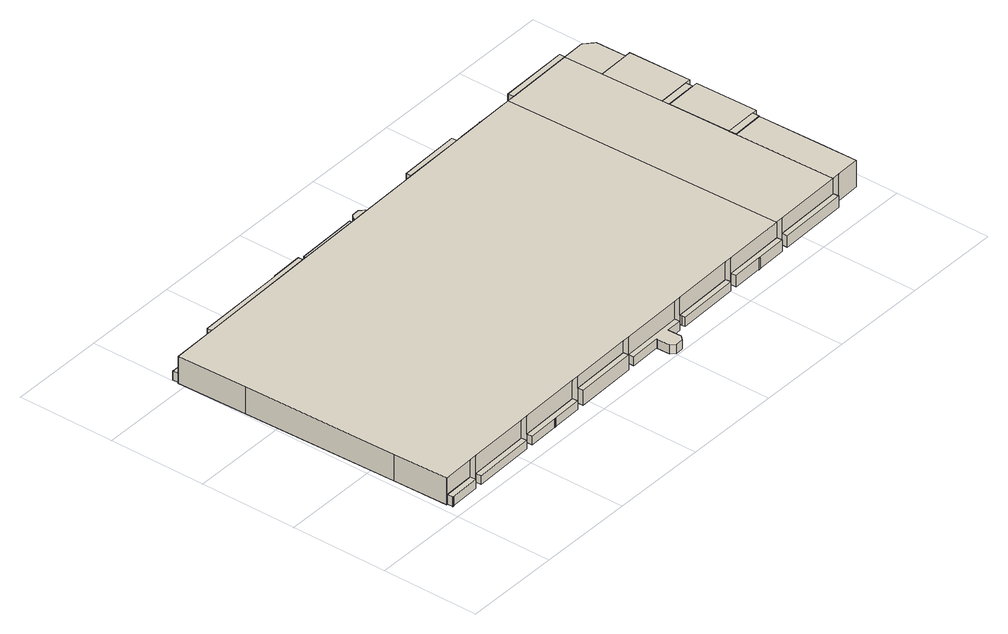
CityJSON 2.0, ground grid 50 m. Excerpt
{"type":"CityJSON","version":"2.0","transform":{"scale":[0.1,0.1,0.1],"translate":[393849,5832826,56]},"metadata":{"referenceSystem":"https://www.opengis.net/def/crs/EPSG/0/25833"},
"CityObjects":{
"building1":{"type":"Building","attributes":{"Gemeindeschluessel":"11000003","function":"31001_2143"},"address":[{"country":"Germany","locality":"Berlin","thoroughfareNumber":"1","thoroughfareName":"Arkenberger Damm"}],"children":["building1-1","building1-2","building1-3","building1-4","building1-5","building1-6","building1-7","building1-8","building1-9","building1-10","building1-11","building1-12","building1-13","building1-14","building1-15","building1-16","building1-17","building1-18","building1-19","building1-20","building1-21","building1-22","building1-23","building1-24"]},
"building1-1":{"type":"BuildingPart","attributes":{"BezugspunktDach":"2200","measuredHeight":14.17,"storeysAboveGround":4},"parents":["building1"],"geometry":[{"type":"MultiSurface","lod":"1","boundaries":[[[0,1,2,3,4,5,6,7,8,9,10,11,12,13,14,15,16,17,18,19,20,21,22,23,24,25,26,27,28,29]],[[30,31,32,33,34,35,36,37,38,39,40,41,42,43,44,45,46,47,48,49,50,51,52,53,54,55,56,57,58,59]],[[30,59,29,28]],[[31,30,60,61,62,63,28,27]],[[64,65,32,31,27,26]],[[66,64,26,25]],[[33,32,67,65,68,69]],[[34,33,25,24]],[[70,71,24,23]],[[35,34,72,73,74]],[[36,35,23,22]],[[75,76,22,21]],[[37,36,77,78,79,75]],[[38,37,21,20]],[[80,81,38,20,19]],[[40,39,19,18]],[[41,40,18,17],[41,82,83,40]],[[43,84,85,16,15]],[[44,43,15,14]],[[86,87,14,13]],[[46,45,13,12]],[[47,46,88,89,90,91,12,11]],[[48,47,11,10]],[[92,93,94,10,9]],[[49,48,95,96]],[[50,49,9,8]],[[97,98,8,7]],[[51,50,99,100]],[[52,51,7,6]],[[53,52,101,102,103,104,105,6,5]],[[54,53,5,4]],[[55,54,4,3],[106,107,108,109]],[[56,55,3,2]],[[57,56,2,1]],[[58,57,1,0]],[[59,58,0,29]],[[63,62,61,60]],[[69,68,66,64,65,67,64,66]],[[74,73,72,71,70]],[[79,78,77,76,75]],[[39,38,81,80]],[[82,41,40,83]],[[42,41,17,16]],[[42,85,84,43]],[[45,44,87,86]],[[91,90,89,88]],[[96,95,94,93,92]],[[100,99,98,97]],[[105,104,103,102,101]],[[108,107,106,109]]]}]},
"building1-2":{"type":"BuildingPart","attributes":{"BezugspunktDach":"2200","measuredHeight":4.57,"storeysAboveGround":4},"parents":["building1"],"geometry":[{"type":"Solid","lod":"1","boundaries":[[[[110,111,104,103]],[[101,112,113,102]],[[112,101,104,111]],[[113,112,111,110]],[[102,113,110,103]],[[101,102,103,104]]]]}]},
"building1-3":{"type":"BuildingPart","attributes":{"BezugspunktDach":"2200","measuredHeight":4.94,"storeysAboveGround":4},"parents":["building1"],"geometry":[{"type":"MultiSurface","lod":"1","boundaries":[[[114,115,116,117,109,108,118,119]],[[120,107,106,121,122,123,124,125]],[[120,125,119,118]],[[107,120,118,108]],[[121,106,109,117]],[[122,121,117,116]],[[123,122,116,115]],[[124,123,115,114]],[[125,124,114,119]],[[106,107,126,108,109]]]}]},
"building1-4":{"type":"BuildingPart","attributes":{"BezugspunktDach":"2200","measuredHeight":4.96,"storeysAboveGround":4},"parents":["building1"],"geometry":[{"type":"Solid","lod":"1","boundaries":[[[[127,63,62,128,129,130,131]],[[132,133,134,61,60,135,136]],[[132,136,131,130]],[[133,132,130,129]],[[134,133,129,128]],[[61,134,128,62]],[[135,60,63,127]],[[136,135,127,131]],[[60,61,62,63]]]]}]},
"building1-5":{"type":"BuildingPart","attributes":{"BezugspunktDach":"2200","measuredHeight":11.83,"storeysAboveGround":4},"parents":["building1"],"geometry":[{"type":"MultiSurface","lod":"1","boundaries":[[[71,70,137,138]],[[139,74,73,140]],[[139,140,138,137]],[[74,139,137,70]],[[140,73,71,138]],[[73,74,141,70,71]]]}]},
"building1-6":{"type":"BuildingPart","attributes":{"BezugspunktDach":"2200","measuredHeight":3,"storeysAboveGround":4},"parents":["building1"],"geometry":[{"type":"Solid","lod":"1","boundaries":[[[[76,75,142,143,144,145,146,147,148,149,150,151]],[[152,153,154,155,156,157,158,159,160,79,78,161]],[[152,161,151,150]],[[153,152,150,149]],[[154,153,149,148]],[[155,154,148,147]],[[156,155,147,146]],[[157,156,146,145]],[[158,157,145,144]],[[159,158,144,143]],[[160,159,143,142]],[[79,160,142,75]],[[161,78,76,151]],[[78,79,75,76]]]]}]},
"building1-7":{"type":"BuildingPart","attributes":{"BezugspunktDach":"2200","measuredHeight":7.84,"storeysAboveGround":4},"parents":["building1"],"geometry":[{"type":"Solid","lod":"1","boundaries":[[[[162,163,93,92]],[[95,164,165,96]],[[164,95,93,163]],[[165,164,163,162]],[[96,165,162,92]],[[95,96,92,93]]]]}]},
"building1-8":{"type":"BuildingPart","attributes":{"BezugspunktDach":"2200","measuredHeight":4.5,"storeysAboveGround":4},"parents":["building1"],"geometry":[{"type":"Solid","lod":"1","boundaries":[[[[166,167,168,169,170,171,98,97]],[[99,172,173,174,175,176,177,100]],[[172,99,98,171]],[[173,172,171,170]],[[174,173,170,169]],[[175,174,169,168]],[[176,175,168,167]],[[177,176,167,166]],[[100,177,166,97]],[[99,100,97,98]]]]}]},
"building1-9":{"type":"BuildingPart","attributes":{"BezugspunktDach":"2200","measuredHeight":4.79,"storeysAboveGround":4},"parents":["building1"],"geometry":[{"type":"MultiSurface","lod":"1","boundaries":[[[178,179,180,181,182,183,184,185,186,187,91,90]],[[88,188,189,190,191,192,193,194,195,196,197,89]],[[188,88,91,187]],[[189,188,187,186]],[[190,189,186,185]],[[191,190,185,184]],[[192,191,184,183]],[[193,192,183,182]],[[194,193,182,181]],[[195,194,181,180]],[[196,195,180,179]],[[197,196,179,178]],[[89,197,178,90]],[[88,89,198,90,91]]]}]},
"building1-10":{"type":"BuildingPart","attributes":{"BezugspunktDach":"2200","measuredHeight":6.67,"storeysAboveGround":4},"parents":["building1"],"geometry":[{"type":"Solid","lod":"1","boundaries":[[[[199,200,201,202,87,86]],[[44,203,204,205,206,45]],[[203,44,87,202]],[[204,203,202,201]],[[205,204,201,200]],[[206,205,200,199]],[[45,206,199,86]],[[44,45,86,87]]]]}]},
"building1-11":{"type":"BuildingPart","attributes":{"BezugspunktDach":"2200","measuredHeight":14.24,"storeysAboveGround":4},"parents":["building1"],"geometry":[{"type":"MultiSurface","lod":"1","boundaries":[[[207,208,209,210,211]],[[212,213,214,215,216]],[[212,216,211,210]],[[213,212,210,209]],[[214,213,209,208]],[[215,207,208,214,208,207]],[[216,215,207,211]]]}]},
"building1-12":{"type":"BuildingPart","attributes":{"BezugspunktDach":"2200","measuredHeight":14.17,"storeysAboveGround":4},"parents":["building1"],"geometry":[{"type":"MultiSurface","lod":"1","boundaries":[[[217,218,219,220,208,207]],[[214,221,222,223,224,215]],[[221,214,208,220]],[[222,221,220,219]],[[223,222,219,218]],[[214,215,207,208]],[[225,223,226,218,217,224]],[[215,227,224,217,207]]]}]},
"building1-13":{"type":"BuildingPart","attributes":{"BezugspunktDach":"2200","measuredHeight":14.31,"storeysAboveGround":4},"parents":["building1"],"geometry":[{"type":"MultiSurface","lod":"1","boundaries":[[[228,229,230,231]],[[223,232,233,224]],[[223,218,217,234,231,230]],[[232,223,230,229]],[[235,236,232,229,228]],[[217,237,228,231]],[[224,234,217,218,223]],[[233,232,236,235]],[[224,233,237,217]]]}]},
"building1-14":{"type":"BuildingPart","attributes":{"BezugspunktDach":"2200","measuredHeight":14.06,"storeysAboveGround":4},"parents":["building1"],"geometry":[{"type":"MultiSurface","lod":"1","boundaries":[[[238,239,240,241,236,235]],[[232,242,243,244,245,233]],[[242,232,236,241]],[[243,242,241,240]],[[244,243,240,239]],[[232,233,235,236]],[[245,244,246,239,238]]]}]},
"building1-15":{"type":"BuildingPart","attributes":{"BezugspunktDach":"2200","measuredHeight":14.22,"storeysAboveGround":4},"parents":["building1"],"geometry":[{"type":"Solid","lod":"1","boundaries":[[[[247,211,248,249]],[[250,216,251,252]],[[250,252,249,248]],[[216,250,248,211]],[[211,216,211,247]],[[252,251,247,249]],[[251,216,211,247]]]]}]},
"building1-16":{"type":"BuildingPart","attributes":{"BezugspunktDach":"2200","measuredHeight":14.36,"storeysAboveGround":4},"parents":["building1"],"geometry":[{"type":"MultiSurface","lod":"1","boundaries":[[[253,254,255,256]],[[244,257,258,245]],[[244,239,238,256,255]],[[257,244,255,254]],[[259,260,254,253]],[[261,259,253,256]],[[245,238,239,244]],[[258,257,260,259]],[[238,245,258,259,261]]]}]},
"building1-17":{"type":"BuildingPart","attributes":{"BezugspunktDach":"2200","measuredHeight":4.96,"storeysAboveGround":4},"parents":["building1"],"geometry":[{"type":"Solid","lod":"1","boundaries":[[[[262,263,264,265]],[[266,267,268,257]],[[266,257,265,264]],[[267,266,264,263]],[[268,267,263,262]],[[257,268,262,265]]]]}]},
"building1-18":{"type":"BuildingPart","attributes":{"BezugspunktDach":"2200","measuredHeight":14.19,"storeysAboveGround":4},"parents":["building1"],"geometry":[{"type":"MultiSurface","lod":"1","boundaries":[[[269,270,271,272,273,260,259]],[[257,268,274,275,276,277,258]],[[268,262,265,257,260,273]],[[274,268,273,272]],[[275,274,272,271]],[[276,275,271,270]],[[277,276,270,269]],[[257,258,259,260]],[[257,265,262,268]],[[258,277,278,258,259]]]}]},
"building1-19":{"type":"BuildingPart","attributes":{"BezugspunktDach":"2200","measuredHeight":6.01,"storeysAboveGround":4},"parents":["building1"],"geometry":[{"type":"MultiSurface","lod":"1","boundaries":[[[279,280,281,282]],[[276,283,284,285]],[[276,277,286,281]],[[283,276,281,280]],[[284,283,280,279]],[[285,284,279,282]],[[285,282,286,277]]]}]},
"building1-20":{"type":"BuildingPart","attributes":{"BezugspunktDach":"2200","measuredHeight":6.04,"storeysAboveGround":4},"parents":["building1"],"geometry":[{"type":"MultiSurface","lod":"1","boundaries":[[[287,288,289,290,291,292,293,84]],[[294,295,296,297,298,299,300,43]],[[295,294,293,292]],[[296,295,292,291]],[[297,296,291,290]],[[298,297,290,289]],[[299,298,289,288]],[[300,299,288,287]],[[43,300,287,84]],[[43,84,85,42]],[[294,42,85,293]]]}]},
"building1-21":{"type":"BuildingPart","attributes":{"BezugspunktDach":"2200","measuredHeight":13.47,"storeysAboveGround":4},"parents":["building1"],"geometry":[{"type":"MultiSurface","lod":"1","boundaries":[[[64,66,301,302,303,304,305,306]],[[307,308,309,310,311,68,65,312]],[[307,312,306,305]],[[308,307,305,304]],[[309,308,304,303]],[[310,309,303,302]],[[311,310,302,301]],[[68,311,301,66]],[[312,65,64,306]],[[313,65,68,314,66,64]]]}]},
"building1-22":{"type":"BuildingPart","attributes":{"BezugspunktDach":"2200","measuredHeight":14,"storeysAboveGround":4},"parents":["building1"],"geometry":[{"type":"Solid","lod":"1","boundaries":[[[[81,80,315,316]],[[317,39,38,318]],[[317,318,316,315]],[[39,317,315,80]],[[318,38,81,316]],[[38,39,80,81]]]]}]},
"building1-23":{"type":"BuildingPart","attributes":{"BezugspunktDach":"2200","measuredHeight":10.67,"storeysAboveGround":4},"parents":["building1"],"geometry":[{"type":"Solid","lod":"1","boundaries":[[[[83,82,319,320,321,322,323,324]],[[325,326,327,328,329,41,40,330]],[[325,330,324,323]],[[326,325,323,322]],[[327,326,322,321]],[[328,327,321,320]],[[329,328,320,319]],[[41,329,319,82]],[[330,40,83,324]],[[40,41,82,83]]]]}]},
"building1-24":{"type":"BuildingPart","attributes":{"BezugspunktDach":"2200","measuredHeight":14.21,"storeysAboveGround":4},"parents":["building1"],"geometry":[{"type":"MultiSurface","lod":"1","boundaries":[[[16,331,332,269,211,247,17]],[[251,216,277,285,294,42,41]],[[251,41,17,247]],[[259,258,259,269]],[[233,237,261,238,235,233,245]],[[217,207,217,224]],[[282,286,269,332]],[[294,285,332,331]],[[42,85,293,331,16]],[[41,17,16,17]],[[216,251,333,247,211]],[[216,211,207,215]],[[215,207,217,224,334]],[[224,217,237,233]],[[238,245,233,235]],[[245,238,261,259,258]],[[277,258,259,269]],[[335,285,277,286,282]],[[293,85,42,294]],[[42,16,17,41]]]}]}
},
"vertices":[
[14,1175,142],[34,374,142],[41,92,142],[44,92,142],[207,96,142],[244,97,142],[566,105,142],[604,106,142],[926,114,142],[963,115,142],[1285,123,142],[1323,124,142],[1645,131,142],[1682,132,142],[2004,140,142],[2042,141,142],[2365,149,142],[2329,1595,142],[2007,1587,142],[1970,1586,142],[1648,1578,142],[1610,1577,142],[1288,1569,142],[1251,1568,142],[928,1561,142],[891,1560,142],[248,1544,142],[130,1541,142],[8,1538,142],[5,1538,142],[8,1538,0],[130,1541,0],[248,1544,0],[891,1560,0],[928,1561,0],[1251,1568,0],[1288,1569,0],[1610,1577,0],[1648,1578,0],[1970,1586,0],[2007,1587,0],[2329,1595,0],[2365,149,0],[2042,141,0],[2004,140,0],[1682,132,0],[1645,131,0],[1323,124,0],[1285,123,0],[963,115,0],[926,114,0],[604,106,0],[566,105,0],[244,97,0],[207,96,0],[44,92,0],[41,92,0],[34,374,0],[14,1175,0],[5,1538,0],[8,1538,2],[130,1541,2],[130,1541,51],[8,1538,51],[248,1544,136],[248,1544,2],[891,1560,136],[248,1544,122],[891,1560,2],[891,1560,84],[1251,1568,120],[928,1561,120],[928,1561,95],[928,1561,2],[1251,1568,2],[1610,1577,31],[1288,1569,31],[1288,1569,24],[1288,1569,1],[1610,1577,1],[1970,1586,140],[1648,1578,140],[2329,1595,107],[2007,1587,107],[2042,141,60],[2365,149,60],[1682,132,49],[2004,140,49],[1645,131,2],[1323,124,2],[1323,124,50],[1645,131,50],[963,115,81],[1285,123,81],[1285,123,31],[1285,123,2],[963,115,2],[604,106,47],[926,114,47],[926,114,2],[604,106,2],[566,105,2],[244,97,2],[244,97,48],[566,105,48],[566,105,11],[207,96,2],[44,92,2],[44,92,52],[207,96,52],
[245,68,48],[567,76,48],[567,76,2],[245,68,2],
[44,61,52],[48,61,52],[48,63,52],[207,67,52],[45,63,52],[44,63,52],[45,63,2],[207,67,2],[48,63,2],[48,61,2],[44,61,2],[44,63,2],[44,92,47],
[7,1567,51],[130,1570,51],[11,1567,51],[11,1569,51],[6,1569,51],[11,1569,2],[11,1567,2],[130,1570,2],[7,1567,2],[6,1569,2],
[1250,1598,120],[928,1590,120],[1250,1598,2],[928,1590,2],[1251,1568,40],
[1610,1606,31],[1451,1602,31],[1451,1605,31],[1450,1605,31],[1448,1671,31],[1427,1692,31],[1388,1691,31],[1367,1670,31],[1369,1601,31],[1287,1599,31],[1369,1601,1],[1367,1670,1],[1388,1691,1],[1427,1692,1],[1448,1671,1],[1450,1605,1],[1451,1605,1],[1451,1602,1],[1610,1606,1],[1287,1599,1],
[964,86,81],[1286,94,81],[1286,94,2],[964,86,2],
[604,77,47],[763,81,47],[763,78,47],[768,79,47],[767,81,47],[926,85,47],[926,85,2],[767,81,2],[768,79,2],[763,78,2],[763,81,2],[604,77,2],
[1323,95,50],[1483,99,50],[1483,96,50],[1484,96,50],[1485,30,50],[1507,9,50],[1546,10,50],[1566,32,50],[1564,101,50],[1645,102,50],[1645,102,2],[1564,101,2],[1566,32,2],[1546,10,2],[1507,9,2],[1485,30,2],[1484,96,2],[1483,96,2],[1483,99,2],[1323,95,2],[1323,124,8],
[1682,118,49],[1683,103,49],[2005,111,49],[2005,126,49],[2005,126,0],[2005,111,0],[1683,103,0],[1682,118,0],
[2734,1402,142],[2897,1406,142],[2893,1563,142],[2846,1607,142],[2729,1604,142],[2846,1607,0],[2893,1563,0],[2897,1406,0],[2734,1402,0],[2729,1604,0],
[2742,1079,142],[2905,1083,142],[2934,1084,142],[2926,1406,142],[2926,1406,0],[2934,1084,0],[2905,1083,0],[2742,1079,0],[2762,1080,0],[2905,1083,95],[2738,1241,0],
[2743,1042,143],[2906,1046,143],[2905,1083,143],[2742,1079,143],[2906,1046,0],[2743,1042,0],[2742,1079,125],[2743,1042,141],[2906,1046,141],[2743,1042,142],
[2750,720,141],[2914,723,141],[2942,724,141],[2934,1046,141],[2934,1046,0],[2942,724,0],[2914,723,0],[2750,720,0],[2914,723,131],
[2367,1595,142],[2728,1633,142],[2366,1625,142],[2728,1633,0],[2367,1595,0],[2366,1625,0],
[2751,682,144],[2915,686,144],[2914,723,144],[2750,720,144],[2915,686,0],[2751,682,0],[2751,682,142],[2915,686,142],[2750,720,142],
[2922,364,50],[2951,365,50],[2943,687,50],[2915,686,50],[2943,687,0],[2951,365,0],[2922,364,0],
[2764,159,142],[2765,159,142],[2802,160,142],[2927,163,142],[2922,364,142],[2927,163,0],[2802,160,0],[2765,159,0],[2764,159,0],[2756,478,0],
[2404,121,60],[2765,130,60],[2765,159,60],[2403,150,60],[2765,130,0],[2404,121,0],[2403,150,0],[2764,159,60],
[2043,112,60],[2202,116,60],[2202,113,60],[2207,113,60],[2207,116,60],[2367,120,60],[2366,149,60],[2366,149,0],[2367,120,0],[2207,116,0],[2207,113,0],[2202,113,0],[2202,116,0],[2043,112,0],
[890,1589,136],[731,1585,136],[731,1587,136],[727,1587,136],[727,1584,136],[247,1573,136],[727,1584,2],[727,1587,2],[731,1587,2],[731,1585,2],[890,1589,2],[247,1573,2],[248,1544,67],[891,1560,41],
[1969,1615,140],[1648,1607,140],[1969,1615,0],[1648,1607,0],
[2329,1624,107],[2170,1620,107],[2170,1622,107],[2165,1622,107],[2165,1620,107],[2007,1616,107],[2165,1620,0],[2165,1622,0],[2170,1622,0],[2170,1620,0],[2329,1624,0],[2007,1616,0],
[2366,149,142],[2403,150,142],[2367,1595,81],[2741,1115,0],[2403,150,30]
]}
